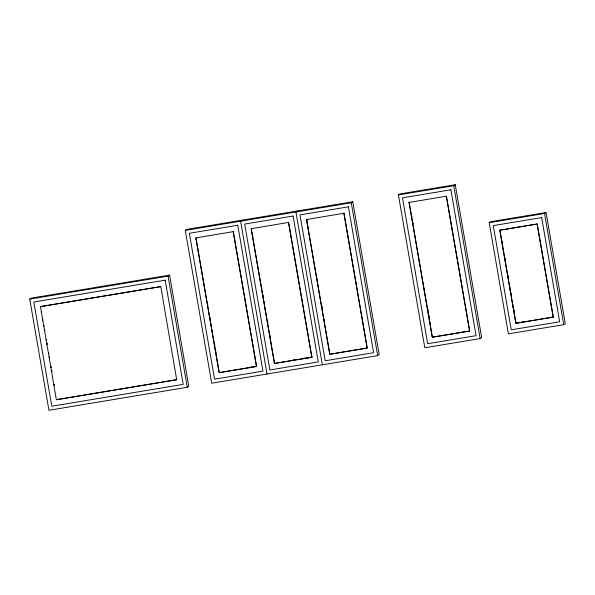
<?xml version="1.0" encoding="UTF-8"?>
<svg xmlns="http://www.w3.org/2000/svg" width="595" height="595" viewBox="0 0 595 595"><rect width="100%" height="100%" fill="white"/><g stroke="black" fill="none" stroke-linecap="round" stroke-linejoin="round"><path stroke-width="0.89" d="M211.381 325.762L211.218 324.58M212.259 331.199L212.43 332.3M29.75 299.121L31.275 298.117L169.575 275.113L188.771 386.267L187.254 387.278L48.946 410.275L29.75 299.121L168.05 276.125L169.575 275.113M160.776 286.552L176.7 379.744L56.376 399.751L40.453 306.559M185.298 230.377L186.823 229.365L352.783 201.764L379.186 354.605L377.661 355.609L211.701 383.21L185.298 230.377L351.266 202.776L352.783 201.764M195.926 237.859L219.243 372.611L256.586 366.401L233.307 231.626L195.852 237.911L219.131 372.686L256.467 366.475L233.188 231.7M242.143 220.165L240.618 221.176L267.021 374.01M251.246 228.659L274.526 363.433L311.906 357.201L288.627 222.426L251.172 228.711L274.451 363.486L311.787 357.275L288.508 222.5M297.463 210.965L295.938 211.976L322.341 364.809M306.566 219.458L329.846 354.233L367.227 348.001L343.947 213.226M56.532 399.654L176.856 379.64M398.427 194.929L399.944 193.925L455.264 184.725L481.667 337.558L480.143 338.562L424.823 347.763L398.427 194.929L453.747 185.729L455.264 184.725M409.583 202.062L408.973 202.464L446.429 196.179L469.671 330.976L432.327 337.187M489.209 222.709L490.726 221.704L546.054 212.504L565.25 323.658L563.725 324.662L508.405 333.862L489.209 222.709L544.529 213.508L546.054 212.504M553.365 317.001L515.947 323.264L499.949 230.124M432.364 337.164L409.085 202.389L432.253 337.239L432.863 336.837M292.993 360.22L294.116 360.057L293.015 360.28M40.378 306.611L160.702 286.597M499.874 230.176L537.211 223.965L553.29 317.053M40.296 306.663L160.62 286.649M249.796 367.286L251.618 366.981M253.433 366.676L255.255 366.371M303.294 358.383L305.116 358.086M306.938 357.781L308.76 357.476M310.575 357.171L312.397 356.874M518.267 322.631L520.09 322.334M521.912 322.029L523.734 321.724M432.253 337.239L469.596 331.028L446.317 196.253M211.314 325.733L211.106 324.528M212.303 331.088L212.541 332.352M411.636 215.673L411.844 216.878M411.77 216.922L411.562 215.725M321.954 307.332L321.746 306.127M510.086 287.66L509.952 287.749M513.054 304.856L512.927 304.945M514.073 311.505L513.924 310.285L514.177 311.438M410.52 209.105L410.669 210.325L410.409 209.172M427.798 309.14L427.969 310.322L427.686 309.088M429.01 316.86L428.861 315.64L429.121 316.793M308.061 227.067L308.195 226.978M321.858 306.18L322.036 307.28M261.971 288.835L261.837 288.925M265.452 309.764L265.296 308.537L265.556 309.69M272.324 349.637L272.458 349.555M41.509 312.13L41.643 312.04M511.068 294.175L510.949 293.09L511.209 294.242M516.066 322.215L515.902 321.746L515.895 322.14M415.117 236.535L415.28 237.003L415.265 236.438M424.413 289.43L424.25 288.962L424.272 289.527M318.481 286.47L318.34 286.009L318.332 286.567M325.301 326.938L325.465 327.406L325.472 327.012M251.551 229.432L251.715 229.901L251.7 229.335M266.567 316.295L266.448 315.209L266.694 316.205M267.728 322.185L267.839 323.271L267.586 322.118M198.537 251.968L198.7 252.436L198.7 252.049M207.834 304.871L207.7 304.409L207.692 304.967M215.814 352.009L215.978 352.478L215.963 351.913M43.852 325.725L44.015 326.186L44.015 325.8M44.677 330.47L44.566 329.385L44.826 330.537M46.224 339.477L46.388 339.946L46.373 339.381M47.057 344.222L46.938 343.137L47.184 344.141M409.353 203.185L409.278 202.263L409.524 203.267M412.893 222.738L412.975 223.661L412.752 222.835M426.637 303.227L426.555 302.305L426.779 303.13M430.178 322.78L430.252 323.702L430.007 322.698M432.364 336.391L432.558 337.038L432.543 336.472M306.961 219.778L307.013 220.686L306.812 219.875M317.358 279.977L317.187 279.345L317.18 279.895M319.545 293.595L319.47 292.673L319.716 293.67M324.238 319.812L324.312 320.735L324.067 319.738M326.424 333.431L326.618 334.078L326.603 333.512M252.667 235.925L252.868 236.565L252.853 236.007M264.344 302.513L264.143 301.873L264.187 302.617M269.952 335.959L270.145 336.606L270.1 335.863M210.057 318.66L209.976 317.737L210.199 318.563M213.598 338.213L213.672 339.135L213.449 338.31M214.75 344.884L214.825 345.807L214.579 344.81M48.567 353.058L48.76 353.698L48.745 353.132M49.392 357.818L49.318 356.896L49.564 357.892M50.947 366.81L51.14 367.457L51.125 366.892M51.772 371.57L51.691 370.648L51.936 371.652M54.145 385.329L54.071 384.407L54.294 385.233M544.529 213.508L563.725 324.662M501.838 241.072L502.15 242.901M504.835 258.416L505.148 260.238M507.832 275.753L508.145 277.582M510.19 289.445L510.51 291.267M513.188 306.782L513.507 308.612M453.747 185.729L480.143 338.562M351.266 202.776L377.661 355.609M168.05 276.125L187.254 387.278M42.498 318.422L42.818 320.251M263.221 296.027L263.02 295.209L263.035 295.946M196.35 238.357L196.395 239.101L196.172 238.275M502.024 241.548L502.284 242.901L502.068 241.518M504.999 258.743L505.252 260.089L505.036 258.713M507.966 275.931L508.219 277.285L508.004 275.909M237.762 225.222L189.359 233.277L214.557 379.164L262.96 371.109L237.762 225.222M293.082 216.022L244.679 224.07L269.877 369.964L318.28 361.909L293.082 216.022M348.402 206.822L299.999 214.869L325.197 360.763L373.608 352.709L348.402 206.822M450.884 189.775L402.48 197.83L427.679 343.717L476.089 335.669L450.884 189.775M343.91 213.248L306.492 219.51L329.771 354.285L367.115 348.075L343.91 213.248M165.194 280.171L33.811 302.022L51.81 406.229L183.193 384.377L165.194 280.171M541.673 217.562L493.262 225.609L511.261 329.816L559.672 321.769L541.673 217.562M537.099 224.04L499.755 230.25L515.835 323.338L553.179 317.128L537.099 224.04"/></g></svg>
